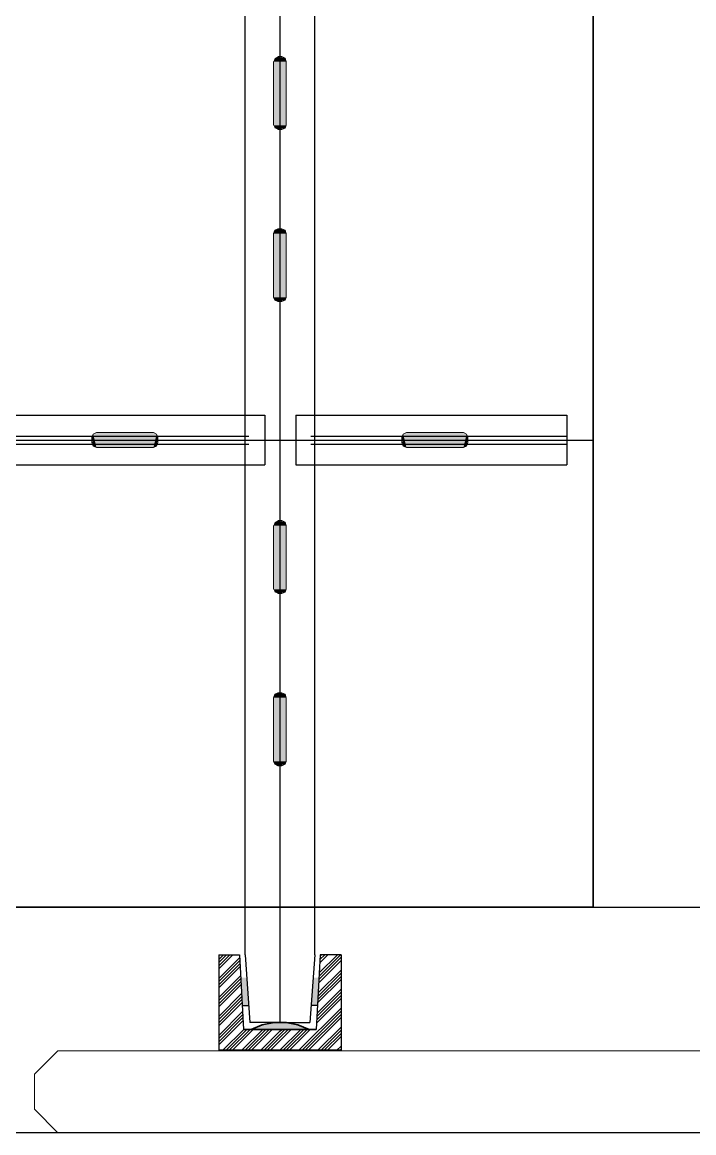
# Model space of a CAD drawing. Header units: inches. Extents: x 23291 to 181956, y 9161 to 51408.
# Drawn here: x 103510 to 104252, y 35070 to 36297 of the extents above; entities that cross this region are included whole.
import ezdxf

# ---------------------------------------------------------------- set-up
doc = ezdxf.new("R2010")
doc.units = ezdxf.units.IN
doc.header["$MEASUREMENT"] = 0
doc.layers.add('1', color=3, linetype='Continuous')
doc.layers.add('B.line', color=1, linetype='Continuous', lineweight=25)
for name, color, linetype, true_color in [('PDF2_Geometry', 7, 'Continuous', 0x231f20), ('PDF2_Solid Fills', 7, 'Continuous', 0xffffff), ('PDF_Geometry', 7, 'Continuous', 0x221a16)]:
    doc.layers.add(name, color=color, linetype=linetype, true_color=true_color)
pattern_1 = [(45, (84684.589, 39215.859), (-10.500536, 10.500536), []), (45, (84688.089, 39215.859), (-10.500536, 10.500536), []), (45, (84691.59, 39215.859), (-10.500536, 10.500536), []), (45, (84695.09, 39215.859), (-10.500536, 10.500536), [])]
pattern_2 = [(45, (84684.589, 39215.859), (-10.500536, 10.500536), []), (45, (84688.089, 39215.859), (-10.500536, 10.500536), []), (45, (84691.59, 39215.859), (-10.500536, 10.500536), []), (45, (84695.09, 39215.859), (-10.500536, 10.500536), [])]

msp = doc.modelspace()

# ---------------------------------------------------------------- hatches: boundary and pattern name
at = {"layer": '1', "linetype": 'ByBlock'}
h = msp.add_hatch(dxfattribs=at)
h.set_pattern_fill('ANSI34', color=256, scale=19.8)
h.set_pattern_definition(pattern_1)
h.paths.add_polyline_path([(103749.7, 35266.9), (103726.6, 35266.9), (103726.6, 35161.3), (103794.2, 35161.3), (103794.2, 35184.4), (103754.1, 35184.4)])
h = msp.add_hatch(dxfattribs=at)
h.set_pattern_fill('ANSI34', color=256, scale=19.8)
h.set_pattern_definition(pattern_2)
h.paths.add_polyline_path([(103749.7, 35266.9), (103726.6, 35266.9), (103726.6, 35161.3), (103794.2, 35161.3), (103794.2, 35184.4), (103754.1, 35184.4)])
h = msp.add_hatch(dxfattribs=at)
h.set_pattern_fill('ANSI34', color=256, scale=19.8)
h.set_pattern_definition(pattern_1)
h.paths.add_polyline_path([(103834.4, 35184.4), (103794.2, 35184.4), (103794.2, 35161.3), (103861.9, 35161.3), (103861.9, 35266.9), (103838.8, 35266.9)])
h = msp.add_hatch(dxfattribs=at)
h.set_pattern_fill('ANSI34', color=256, scale=19.8)
h.set_pattern_definition(pattern_2)
h.paths.add_polyline_path([(103834.4, 35184.4), (103794.2, 35184.4), (103794.2, 35161.3), (103861.9, 35161.3), (103861.9, 35266.9), (103838.8, 35266.9)])
h = msp.add_hatch(color=3, dxfattribs=at)
h.dxf.hatch_style = 1
h.paths.add_polyline_path([(103757.6, 35241.6), (103751, 35241.6), (103752.7, 35210.8), (103759.8, 35210.8)])
h = msp.add_hatch(color=3, dxfattribs=at)
h.dxf.hatch_style = 1
h.paths.add_polyline_path([(103757.6, 35241.6), (103751, 35241.6), (103752.7, 35210.8), (103759.8, 35210.8)])
h = msp.add_hatch(color=3, dxfattribs=at)
h.dxf.hatch_style = 1
h.paths.add_polyline_path([(103830.9, 35241.6), (103837.4, 35241.6), (103835.8, 35210.8), (103828.7, 35210.8)])
h = msp.add_hatch(color=3, dxfattribs=at)
h.dxf.hatch_style = 1
h.paths.add_polyline_path([(103830.9, 35241.6), (103837.4, 35241.6), (103835.8, 35210.8), (103828.7, 35210.8)])
h = msp.add_hatch(color=256, dxfattribs=at)
h.dxf.hatch_style = 1
h.paths.add_polyline_path([(103787.9, 35192.1), (103774.5, 35189.5), (103762.4, 35184.4), (103826.7, 35184.4), (103814, 35189.5), (103801.2, 35192.1)])
h = msp.add_hatch(color=256, dxfattribs=at)
h.dxf.hatch_style = 1
h.paths.add_polyline_path([(103787.9, 35192.1), (103774.5, 35189.5), (103762.4, 35184.4), (103826.7, 35184.4), (103814, 35189.5), (103801.2, 35192.1)])

# ---------------------------------------------------------------- linework, layer by layer
at = {"linetype": 'ByBlock'}
for p, q in [((103794.2, 37376.5), (103794.2, 35191.9)), ((103794.2, 37376.5), (103794.2, 35191.9)), ((102938.9, 35862.9), (103777.7, 35862.9)), ((102938.9, 35862.9), (103777.7, 35862.9)), ((103777.7, 35862.9), (103777.7, 35807.9)), ((103777.7, 35862.9), (103777.7, 35807.9)), ((103811.8, 35862.9), (104111.1, 35862.9)), ((103811.8, 35862.9), (103811.8, 35807.9)), ((103811.8, 35862.9), (104111.1, 35862.9)), ((103811.8, 35862.9), (103811.8, 35807.9)), ((104111.1, 35862.9), (104111.1, 35807.9)), ((104111.1, 35862.9), (104111.1, 35807.9)), ((102892.9, 35835.4), (104140.3, 35835.4)), ((102892.9, 35835.4), (104140.3, 35835.4)), ((102938.9, 35839.8), (103760.1, 35839.8)), ((102938.9, 35839.8), (103760.1, 35839.8)), ((103828.3, 35839.8), (104111.1, 35839.8)), ((103828.3, 35839.8), (104111.1, 35839.8)), ((102938.9, 35831), (103760.1, 35831)), ((102938.9, 35831), (103760.1, 35831)), ((103828.3, 35831), (104111.1, 35831)), ((103828.3, 35831), (104111.1, 35831)), ((102938.9, 35807.9), (103777.7, 35807.9)), ((102938.9, 35807.9), (103777.7, 35807.9)), ((103811.8, 35807.9), (104111.1, 35807.9)), ((103811.8, 35807.9), (104111.1, 35807.9))]:
    msp.add_line(p, q, dxfattribs=at)
msp.add_line((104140.3, 35319.5), (104802.4, 35319.5))
msp.add_open_spline([(102008.2, 38756.3), (103204.5, 38248), (105131.9, 37390.9), (109175.8, 35827), (112823.8, 35070.3), (117769.6, 35070.3), (121406.8, 35085.3), (123831.1, 35070.2)], degree=3, knots=[0, 0, 0, 0, 3.550687, 7.088547, 10.454406, 13.763203, 20.376363, 20.376363, 20.376363, 20.376363])
msp.add_open_spline([(102008.2, 38756.3), (103204.5, 38248), (105131.9, 37390.9), (109175.8, 35827), (112823.8, 35070.3), (117769.6, 35070.3), (121406.8, 35085.3), (123831.1, 35070.2)], degree=3, knots=[0, 0, 0, 0, 3.550687, 7.088547, 10.454406, 13.763203, 20.376363, 20.376363, 20.376363, 20.376363])
at = {"layer": '1', "linetype": 'ByBlock'}
for p, q in [((103755.7, 35266.9), (103755.7, 39298.2)), ((103832.7, 35267.1), (103832.7, 39299)), ((103755.7, 35266.9), (103755.8, 39075.2)), ((103832.7, 35266.9), (103832.8, 39074.8)), ((103755.7, 35266.9), (103755.7, 38605.8)), ((103832.7, 35267.1), (103832.7, 38605.8)), ((103726.6, 35266.9), (103726.6, 35161.3)), ((103726.6, 35266.9), (103749.7, 35266.9)), ((103726.6, 35266.9), (103726.6, 35161.3)), ((103726.6, 35266.9), (103749.7, 35266.9)), ((103749.7, 35266.9), (103754.1, 35184.4)), ((103749.7, 35266.9), (103754.1, 35184.4)), ((103755.7, 35266.9), (103761.2, 35192.1)), ((103755.7, 35266.9), (103761.2, 35192.1)), ((103832.7, 35266.9), (103827.3, 35192.1)), ((103832.7, 35266.9), (103827.3, 35192.1)), ((103838.8, 35266.9), (103834.4, 35184.4)), ((103838.8, 35266.9), (103834.4, 35184.4)), ((103861.9, 35266.9), (103838.8, 35266.9)), ((103861.9, 35266.9), (103838.8, 35266.9)), ((103861.9, 35266.9), (103861.9, 35161.3)), ((103861.9, 35266.9), (103861.9, 35161.3)), ((103752.7, 35210.8), (103759.8, 35210.8)), ((103752.7, 35210.8), (103759.8, 35210.8)), ((103835.8, 35210.8), (103828.7, 35210.8)), ((103835.8, 35210.8), (103828.7, 35210.8)), ((103794.2, 35192.1), (103761.2, 35192.1)), ((103794.2, 35192.1), (103761.2, 35192.1)), ((103794.2, 35192.1), (103827.3, 35192.1)), ((103794.2, 35192.1), (103827.3, 35192.1)), ((103754.1, 35184.4), (103834.4, 35184.4)), ((103834.4, 35184.4), (103754.1, 35184.4)), ((103754.1, 35184.4), (103834.4, 35184.4)), ((103834.4, 35184.4), (103754.1, 35184.4)), ((103861.9, 35161.3), (103726.6, 35161.3)), ((103726.6, 35161.3), (103861.9, 35161.3)), ((103861.9, 35161.3), (103726.6, 35161.3)), ((103726.6, 35161.3), (103861.9, 35161.3))]:
    msp.add_line(p, q, dxfattribs=at)
at = {"layer": '1', "linetype": 'ByBlock', "lineweight": 35}
for p, q in [((104140.3, 35319.5), (104140.3, 37376.5)), ((104140.3, 35319.5), (104140.3, 37376.5)), ((102920.4, 35319.5), (104140.3, 35319.5)), ((102920.4, 35319.5), (104140.3, 35319.5))]:
    msp.add_line(p, q, dxfattribs=at)
at = {"layer": '1', "lineweight": 20}
msp.add_lwpolyline([(106284.8, 36958.7), (106286.8, 35160.6), (103574.8, 35160.6), (103549, 35160.6), (103523.2, 35134.8), (103523.2, 35096.1), (103549, 35070.3), (103574.8, 35070.3)], dxfattribs=at)
msp.add_lwpolyline([(106284.8, 36958.7), (106286.8, 35160.6), (103574.8, 35160.6), (103549, 35160.6), (103523.2, 35134.8), (103523.2, 35096.1), (103549, 35070.3), (103574.8, 35070.3)], dxfattribs=at)
at = {"layer": 'B.line', "ltscale": 0.005}
msp.add_line((116178.5, 35070.3), (99957.7, 35070.3), dxfattribs=at)
msp.add_line((116178.5, 35070.3), (99957.7, 35070.3), dxfattribs=at)
at = {"layer": 'PDF2_Geometry', "linetype": 'ByBlock', "lineweight": 18}
for p, q in [((103787.2, 36183.1), (103787.2, 36253.5)), ((103787.2, 36183.1), (103787.2, 36253.5)), ((103792.1, 36259), (103796.4, 36259)), ((103792.1, 36259), (103796.4, 36259)), ((103796.4, 36259), (103799.9, 36257.4)), ((103796.4, 36259), (103799.9, 36257.4)), ((103799.9, 36257.4), (103801.3, 36253.5)), ((103799.9, 36257.4), (103801.3, 36253.5)), ((103801.3, 36253.5), (103801.3, 36183.1)), ((103801.3, 36253.5), (103801.3, 36183.1)), ((103799.9, 36179.9), (103796.4, 36178.4)), ((103796.4, 36178.4), (103799.9, 36179.9)), ((103799.9, 36179.9), (103796.4, 36178.4)), ((103796.4, 36178.4), (103799.9, 36179.9)), ((103801.3, 36183.1), (103799.9, 36179.9)), ((103799.9, 36179.9), (103801.3, 36183.1)), ((103801.3, 36183.1), (103799.9, 36179.9)), ((103799.9, 36179.9), (103801.3, 36183.1)), ((103796.4, 36178.4), (103792.1, 36178.4)), ((103792.1, 36178.4), (103796.4, 36178.4)), ((103796.4, 36178.4), (103792.1, 36178.4)), ((103792.1, 36178.4), (103796.4, 36178.4)), ((103788.6, 36067.3), (103792.1, 36068.9)), ((103788.6, 36067.3), (103792.1, 36068.9)), ((103792.1, 36068.9), (103796.4, 36068.9)), ((103792.1, 36068.9), (103796.4, 36068.9)), ((103796.4, 36068.9), (103799.9, 36067.3)), ((103796.4, 36068.9), (103799.9, 36067.3)), ((103787.2, 36063.4), (103788.6, 36067.3)), ((103787.2, 36063.4), (103788.6, 36067.3)), ((103787.2, 35993), (103787.2, 36063.4)), ((103787.2, 35993), (103787.2, 36063.4)), ((103799.9, 36067.3), (103801.3, 36063.4)), ((103799.9, 36067.3), (103801.3, 36063.4)), ((103801.3, 36063.4), (103801.3, 35993)), ((103801.3, 36063.4), (103801.3, 35993)), ((103787.2, 35993), (103788.6, 35989.8)), ((103788.6, 35989.8), (103787.2, 35993)), ((103787.2, 35993), (103788.6, 35989.8)), ((103788.6, 35989.8), (103787.2, 35993)), ((103788.6, 35989.8), (103792.1, 35988.3)), ((103792.1, 35988.3), (103788.6, 35989.8)), ((103788.6, 35989.8), (103792.1, 35988.3)), ((103792.1, 35988.3), (103788.6, 35989.8)), ((103796.4, 35988.3), (103792.1, 35988.3)), ((103792.1, 35988.3), (103796.4, 35988.3)), ((103796.4, 35988.3), (103792.1, 35988.3)), ((103792.1, 35988.3), (103796.4, 35988.3)), ((103799.9, 35989.8), (103796.4, 35988.3)), ((103796.4, 35988.3), (103799.9, 35989.8)), ((103799.9, 35989.8), (103796.4, 35988.3)), ((103796.4, 35988.3), (103799.9, 35989.8)), ((103801.3, 35993), (103799.9, 35989.8)), ((103799.9, 35989.8), (103801.3, 35993)), ((103801.3, 35993), (103799.9, 35989.8)), ((103799.9, 35989.8), (103801.3, 35993)), ((103588, 35842), (103586.6, 35838.1)), ((103588, 35842), (103586.6, 35838.1)), ((103586.6, 35838.1), (103586.6, 35832.6)), ((103586.6, 35838.1), (103586.6, 35832.6)), ((103591.6, 35843.6), (103588, 35842)), ((103591.6, 35843.6), (103588, 35842)), ((103654.5, 35843.6), (103591.6, 35843.6)), ((103654.5, 35843.6), (103591.6, 35843.6)), ((103658, 35842), (103654.5, 35843.6)), ((103658, 35842), (103654.5, 35843.6)), ((103659.5, 35838.1), (103658, 35842)), ((103659.5, 35838.1), (103658, 35842)), ((103659.5, 35832.6), (103659.5, 35838.1)), ((103659.5, 35832.6), (103659.5, 35838.1)), ((103930.5, 35842), (103929.1, 35838.1)), ((103930.5, 35842), (103929.1, 35838.1)), ((103929.1, 35838.1), (103929.1, 35832.6)), ((103929.1, 35838.1), (103929.1, 35832.6)), ((103934.1, 35843.6), (103930.5, 35842)), ((103934.1, 35843.6), (103930.5, 35842)), ((103997, 35843.6), (103934.1, 35843.6)), ((103997, 35843.6), (103934.1, 35843.6)), ((104000.5, 35842), (103997, 35843.6)), ((104000.5, 35842), (103997, 35843.6)), ((104002, 35838.1), (104000.5, 35842)), ((104002, 35838.1), (104000.5, 35842)), ((104002, 35832.6), (104002, 35838.1)), ((104002, 35832.6), (104002, 35838.1)), ((103586.6, 35832.6), (103588, 35828.7)), ((103586.6, 35832.6), (103588, 35828.7)), ((103588, 35828.7), (103591.6, 35827.1)), ((103588, 35828.7), (103591.6, 35827.1)), ((103591.6, 35827.1), (103654.5, 35827.1)), ((103591.6, 35827.1), (103654.5, 35827.1)), ((103654.5, 35827.1), (103658, 35828.7)), ((103654.5, 35827.1), (103658, 35828.7)), ((103658, 35828.7), (103659.5, 35832.6)), ((103658, 35828.7), (103659.5, 35832.6)), ((103929.1, 35832.6), (103930.5, 35828.7)), ((103929.1, 35832.6), (103930.5, 35828.7)), ((103930.5, 35828.7), (103934.1, 35827.1)), ((103930.5, 35828.7), (103934.1, 35827.1)), ((103934.1, 35827.1), (103997, 35827.1)), ((103934.1, 35827.1), (103997, 35827.1)), ((103997, 35827.1), (104000.5, 35828.7)), ((103997, 35827.1), (104000.5, 35828.7)), ((104000.5, 35828.7), (104002, 35832.6)), ((104000.5, 35828.7), (104002, 35832.6)), ((103787.2, 35670.5), (103787.2, 35740.9)), ((103787.2, 35670.5), (103787.2, 35740.9)), ((103792.1, 35746.4), (103796.4, 35746.4)), ((103792.1, 35746.4), (103796.4, 35746.4)), ((103796.4, 35746.4), (103799.9, 35744.8)), ((103796.4, 35746.4), (103799.9, 35744.8)), ((103799.9, 35744.8), (103801.3, 35740.9)), ((103799.9, 35744.8), (103801.3, 35740.9)), ((103801.3, 35740.9), (103801.3, 35670.5)), ((103801.3, 35740.9), (103801.3, 35670.5)), ((103796.4, 35665.8), (103792.1, 35665.8)), ((103792.1, 35665.8), (103796.4, 35665.8)), ((103796.4, 35665.8), (103792.1, 35665.8)), ((103792.1, 35665.8), (103796.4, 35665.8)), ((103799.9, 35667.3), (103796.4, 35665.8)), ((103796.4, 35665.8), (103799.9, 35667.3)), ((103799.9, 35667.3), (103796.4, 35665.8)), ((103796.4, 35665.8), (103799.9, 35667.3)), ((103801.3, 35670.5), (103799.9, 35667.3)), ((103799.9, 35667.3), (103801.3, 35670.5)), ((103801.3, 35670.5), (103799.9, 35667.3)), ((103799.9, 35667.3), (103801.3, 35670.5)), ((103787.2, 35550.8), (103788.6, 35554.7)), ((103787.2, 35550.8), (103788.6, 35554.7)), ((103788.6, 35554.7), (103792.1, 35556.3)), ((103788.6, 35554.7), (103792.1, 35556.3)), ((103792.1, 35556.3), (103796.4, 35556.3)), ((103792.1, 35556.3), (103796.4, 35556.3)), ((103796.4, 35556.3), (103799.9, 35554.7)), ((103796.4, 35556.3), (103799.9, 35554.7)), ((103799.9, 35554.7), (103801.3, 35550.8)), ((103799.9, 35554.7), (103801.3, 35550.8)), ((103787.2, 35480.4), (103787.2, 35550.8)), ((103787.2, 35480.4), (103787.2, 35550.8)), ((103801.3, 35550.8), (103801.3, 35480.4)), ((103801.3, 35550.8), (103801.3, 35480.4)), ((103787.2, 35480.4), (103788.6, 35477.2)), ((103788.6, 35477.2), (103787.2, 35480.4)), ((103787.2, 35480.4), (103788.6, 35477.2)), ((103788.6, 35477.2), (103787.2, 35480.4)), ((103801.3, 35480.4), (103799.9, 35477.2)), ((103799.9, 35477.2), (103801.3, 35480.4)), ((103801.3, 35480.4), (103799.9, 35477.2)), ((103799.9, 35477.2), (103801.3, 35480.4)), ((103788.6, 35477.2), (103792.1, 35475.7)), ((103792.1, 35475.7), (103788.6, 35477.2)), ((103788.6, 35477.2), (103792.1, 35475.7)), ((103792.1, 35475.7), (103788.6, 35477.2)), ((103796.4, 35475.7), (103792.1, 35475.7)), ((103792.1, 35475.7), (103796.4, 35475.7)), ((103796.4, 35475.7), (103792.1, 35475.7)), ((103792.1, 35475.7), (103796.4, 35475.7)), ((103799.9, 35477.2), (103796.4, 35475.7)), ((103796.4, 35475.7), (103799.9, 35477.2)), ((103799.9, 35477.2), (103796.4, 35475.7)), ((103796.4, 35475.7), (103799.9, 35477.2))]:
    msp.add_line(p, q, dxfattribs=at)
at = {"layer": 'PDF2_Geometry', "linetype": 'ByBlock', "lineweight": 9}
for p, q in [((103587.3, 35830.3), (103588, 35828.7)), ((103588, 35828.7), (103587.3, 35830.3)), ((103587.3, 35830.3), (103587.3, 35830.3)), ((103587.3, 35830.3), (103588, 35828.7)), ((103588, 35828.7), (103587.3, 35830.3)), ((103587.3, 35830.3), (103587.3, 35830.3)), ((103658.8, 35830.3), (103658, 35828.7)), ((103658, 35828.7), (103658.8, 35830.3)), ((103658.8, 35830.3), (103658, 35828.7)), ((103658, 35828.7), (103658.8, 35830.3)), ((103658.8, 35830.3), (103658.8, 35830.3)), ((103658.8, 35830.3), (103658.8, 35830.3)), ((103929.8, 35830.3), (103930.5, 35828.7)), ((103930.5, 35828.7), (103929.8, 35830.3)), ((103929.8, 35830.3), (103929.8, 35830.3)), ((103929.8, 35830.3), (103930.5, 35828.7)), ((103930.5, 35828.7), (103929.8, 35830.3)), ((103929.8, 35830.3), (103929.8, 35830.3)), ((104001.2, 35830.3), (104000.5, 35828.7)), ((104000.5, 35828.7), (104001.2, 35830.3)), ((104001.2, 35830.3), (104000.5, 35828.7)), ((104000.5, 35828.7), (104001.2, 35830.3)), ((104001.2, 35830.3), (104001.2, 35830.3)), ((104001.2, 35830.3), (104001.2, 35830.3))]:
    msp.add_line(p, q, dxfattribs=at)
at = {"layer": 'PDF2_Solid Fills', "linetype": 'ByBlock', "transparency": 33554559}
for points in [[(103787.2, 36253.5), (103788.6, 36257.4), (103801.3, 36253.5)], [(103787.2, 36253.5), (103788.6, 36257.4), (103801.3, 36253.5)], [(103787.2, 36183.1), (103787.2, 36253.5), (103801.3, 36183.1)], [(103787.2, 36253.5), (103801.3, 36183.1), (103801.3, 36253.5)], [(103787.2, 36183.1), (103787.2, 36253.5), (103801.3, 36183.1)], [(103787.2, 36253.5), (103801.3, 36183.1), (103801.3, 36253.5)], [(103788.6, 36257.4), (103792.1, 36259), (103796.4, 36259)], [(103799.9, 36257.4), (103788.6, 36257.4), (103792.1, 36259)], [(103788.6, 36257.4), (103792.1, 36259), (103796.4, 36259)], [(103799.9, 36257.4), (103788.6, 36257.4), (103792.1, 36259)], [(103788.6, 36257.4), (103801.3, 36253.5), (103799.9, 36257.4)], [(103788.6, 36257.4), (103801.3, 36253.5), (103799.9, 36257.4)], [(103799.9, 36257.4), (103799.9, 36257.4), (103792.1, 36259)], [(103799.9, 36257.4), (103799.9, 36257.4), (103792.1, 36259)], [(103795.7, 36258.2), (103797.1, 36257.4), (103794.2, 36258.2)], [(103795.7, 36258.2), (103797.1, 36257.4), (103794.2, 36258.2)], [(103797.8, 36258.2), (103796.4, 36259), (103795.7, 36258.2)], [(103797.8, 36258.2), (103796.4, 36259), (103795.7, 36258.2)], [(103797.1, 36258.2), (103795.7, 36258.2), (103797.1, 36257.4)], [(103797.1, 36258.2), (103795.7, 36258.2), (103797.1, 36257.4)], [(103797.1, 36258.2), (103795.7, 36258.2), (103797.1, 36257.4)], [(103797.1, 36258.2), (103795.7, 36258.2), (103797.1, 36257.4)], [(103796.4, 36259), (103799.9, 36257.4), (103799.9, 36257.4)], [(103796.4, 36259), (103799.9, 36257.4), (103799.9, 36257.4)], [(103797.8, 36258.2), (103799.9, 36257.4), (103798.5, 36258.2)], [(103797.8, 36258.2), (103799.9, 36257.4), (103798.5, 36258.2)], [(103787.2, 36183.1), (103788.6, 36179.9), (103801.3, 36183.1)], [(103787.2, 36183.1), (103788.6, 36179.9), (103801.3, 36183.1)], [(103788.6, 36179.9), (103801.3, 36183.1), (103799.9, 36179.9)], [(103788.6, 36179.9), (103801.3, 36183.1), (103799.9, 36179.9)], [(103788.6, 36179.9), (103792.1, 36178.4), (103796.4, 36178.4)], [(103799.9, 36179.9), (103788.6, 36179.9), (103792.1, 36178.4)], [(103788.6, 36179.9), (103792.1, 36178.4), (103796.4, 36178.4)], [(103799.9, 36179.9), (103788.6, 36179.9), (103792.1, 36178.4)], [(103799.9, 36179.9), (103799.9, 36179.9), (103792.1, 36178.4)], [(103799.9, 36179.9), (103799.9, 36179.9), (103792.1, 36178.4)], [(103797.1, 36179.1), (103794.2, 36178.4), (103795.7, 36179.1)], [(103797.1, 36179.1), (103794.2, 36178.4), (103795.7, 36179.1)], [(103797.8, 36179.1), (103796.4, 36178.4), (103795.7, 36179.1)], [(103797.8, 36179.1), (103796.4, 36178.4), (103795.7, 36179.1)], [(103796.4, 36178.4), (103799.9, 36179.9), (103799.9, 36179.9)], [(103796.4, 36178.4), (103799.9, 36179.9), (103799.9, 36179.9)], [(103797.8, 36179.1), (103799.9, 36179.9), (103798.5, 36179.1)], [(103797.8, 36179.1), (103799.9, 36179.9), (103798.5, 36179.1)], [(103788.6, 36067.3), (103792.1, 36068.9), (103796.4, 36068.9)], [(103799.9, 36067.3), (103788.6, 36067.3), (103792.1, 36068.9)], [(103788.6, 36067.3), (103792.1, 36068.9), (103792.1, 36068.9)], [(103788.6, 36067.3), (103792.1, 36068.9), (103796.4, 36068.9)], [(103799.9, 36067.3), (103788.6, 36067.3), (103792.1, 36068.9)], [(103788.6, 36067.3), (103792.1, 36068.9), (103792.1, 36068.9)], [(103799.9, 36067.3), (103799.9, 36067.3), (103792.1, 36068.9)], [(103799.9, 36067.3), (103799.9, 36067.3), (103792.1, 36068.9)], [(103795.7, 36068.1), (103797.1, 36067.3), (103794.2, 36068.1)], [(103795.7, 36068.1), (103797.1, 36067.3), (103794.2, 36068.1)], [(103797.8, 36068.1), (103796.4, 36068.9), (103795.7, 36068.1)], [(103797.8, 36068.1), (103796.4, 36068.9), (103795.7, 36068.1)], [(103797.1, 36068.1), (103795.7, 36068.1), (103797.1, 36067.3)], [(103797.1, 36068.1), (103795.7, 36068.1), (103797.1, 36067.3)], [(103797.1, 36068.1), (103795.7, 36068.1), (103797.1, 36067.3)], [(103797.1, 36068.1), (103795.7, 36068.1), (103797.1, 36067.3)], [(103796.4, 36068.9), (103799.9, 36067.3), (103799.9, 36067.3)], [(103796.4, 36068.9), (103799.9, 36067.3), (103799.9, 36067.3)], [(103797.8, 36068.1), (103799.9, 36067.3), (103798.5, 36068.1)], [(103797.8, 36068.1), (103799.9, 36067.3), (103798.5, 36068.1)], [(103787.2, 36063.4), (103788.6, 36067.3), (103801.3, 36063.4)], [(103787.2, 36063.4), (103788.6, 36067.3), (103801.3, 36063.4)], [(103787.2, 35993), (103787.2, 36063.4), (103801.3, 35993)], [(103787.2, 36063.4), (103801.3, 35993), (103801.3, 36063.4)], [(103787.2, 35993), (103787.2, 36063.4), (103801.3, 35993)], [(103787.2, 36063.4), (103801.3, 35993), (103801.3, 36063.4)], [(103788.6, 36067.3), (103801.3, 36063.4), (103799.9, 36067.3)], [(103788.6, 36067.3), (103801.3, 36063.4), (103799.9, 36067.3)], [(103787.2, 35993), (103788.6, 35989.8), (103801.3, 35993)], [(103787.2, 35993), (103788.6, 35989.8), (103801.3, 35993)], [(103788.6, 35989.8), (103801.3, 35993), (103799.9, 35989.8)], [(103788.6, 35989.8), (103801.3, 35993), (103799.9, 35989.8)], [(103788.6, 35989.8), (103792.1, 35988.3), (103796.4, 35988.3)], [(103799.9, 35989.8), (103788.6, 35989.8), (103792.1, 35988.3)], [(103788.6, 35989.8), (103792.1, 35988.3), (103792.1, 35988.3)], [(103788.6, 35989.8), (103792.1, 35988.3), (103796.4, 35988.3)], [(103799.9, 35989.8), (103788.6, 35989.8), (103792.1, 35988.3)], [(103788.6, 35989.8), (103792.1, 35988.3), (103792.1, 35988.3)], [(103799.9, 35989.8), (103799.9, 35989.8), (103792.1, 35988.3)], [(103799.9, 35989.8), (103799.9, 35989.8), (103792.1, 35988.3)], [(103797.1, 35989.1), (103794.2, 35988.3), (103795.7, 35989.1)], [(103797.1, 35989.1), (103794.2, 35988.3), (103795.7, 35989.1)], [(103797.8, 35989.1), (103796.4, 35988.3), (103795.7, 35989.1)], [(103797.8, 35989.1), (103796.4, 35988.3), (103795.7, 35989.1)], [(103796.4, 35988.3), (103799.9, 35989.8), (103799.9, 35989.8)], [(103796.4, 35988.3), (103799.9, 35989.8), (103799.9, 35989.8)], [(103797.8, 35989.1), (103799.9, 35989.8), (103798.5, 35989.1)], [(103797.8, 35989.1), (103799.9, 35989.8), (103798.5, 35989.1)], [(103588, 35828.7), (103588, 35842), (103586.6, 35838.1)], [(103588, 35842), (103586.6, 35838.1), (103586.6, 35838.1)], [(103588, 35842), (103586.6, 35838.1), (103586.6, 35832.6)], [(103588, 35828.7), (103588, 35842), (103586.6, 35838.1)], [(103588, 35842), (103586.6, 35838.1), (103586.6, 35838.1)], [(103588, 35842), (103586.6, 35838.1), (103586.6, 35832.6)], [(103588, 35828.7), (103588, 35828.7), (103586.6, 35838.1)], [(103588, 35828.7), (103588, 35828.7), (103586.6, 35838.1)], [(103591.6, 35843.6), (103588, 35842), (103591.6, 35827.1)], [(103591.6, 35843.6), (103588, 35842), (103591.6, 35827.1)], [(103588, 35842), (103591.6, 35827.1), (103588, 35828.7)], [(103588, 35842), (103591.6, 35827.1), (103588, 35828.7)], [(103591.6, 35843.6), (103654.5, 35843.6), (103591.6, 35827.1)], [(103654.5, 35843.6), (103591.6, 35827.1), (103654.5, 35827.1)], [(103591.6, 35843.6), (103654.5, 35843.6), (103591.6, 35827.1)], [(103654.5, 35843.6), (103591.6, 35827.1), (103654.5, 35827.1)], [(103654.5, 35843.6), (103658, 35842), (103654.5, 35827.1)], [(103654.5, 35843.6), (103658, 35842), (103654.5, 35827.1)], [(103658, 35842), (103654.5, 35827.1), (103658, 35828.7)], [(103658, 35842), (103654.5, 35827.1), (103658, 35828.7)], [(103658, 35828.7), (103658, 35842), (103659.5, 35838.1)], [(103658, 35842), (103659.5, 35838.1), (103659.5, 35838.1)], [(103658, 35842), (103659.5, 35838.1), (103659.5, 35832.6)], [(103658, 35828.7), (103658, 35842), (103659.5, 35838.1)], [(103658, 35842), (103659.5, 35838.1), (103659.5, 35838.1)], [(103658, 35842), (103659.5, 35838.1), (103659.5, 35832.6)], [(103658, 35828.7), (103658, 35828.7), (103659.5, 35838.1)], [(103658, 35828.7), (103658, 35828.7), (103659.5, 35838.1)], [(103930.5, 35828.7), (103930.5, 35842), (103929.1, 35838.1)], [(103930.5, 35842), (103929.1, 35838.1), (103929.1, 35838.1)], [(103930.5, 35842), (103929.1, 35838.1), (103929.1, 35832.6)], [(103930.5, 35828.7), (103930.5, 35842), (103929.1, 35838.1)], [(103930.5, 35842), (103929.1, 35838.1), (103929.1, 35838.1)], [(103930.5, 35842), (103929.1, 35838.1), (103929.1, 35832.6)], [(103930.5, 35828.7), (103930.5, 35828.7), (103929.1, 35838.1)], [(103930.5, 35828.7), (103930.5, 35828.7), (103929.1, 35838.1)], [(103934.1, 35843.6), (103930.5, 35842), (103934.1, 35827.1)], [(103934.1, 35843.6), (103930.5, 35842), (103934.1, 35827.1)], [(103930.5, 35842), (103934.1, 35827.1), (103930.5, 35828.7)], [(103930.5, 35842), (103934.1, 35827.1), (103930.5, 35828.7)], [(103934.1, 35843.6), (103997, 35843.6), (103934.1, 35827.1)], [(103997, 35843.6), (103934.1, 35827.1), (103997, 35827.1)], [(103934.1, 35843.6), (103997, 35843.6), (103934.1, 35827.1)], [(103997, 35843.6), (103934.1, 35827.1), (103997, 35827.1)], [(103997, 35843.6), (104000.5, 35842), (103997, 35827.1)], [(103997, 35843.6), (104000.5, 35842), (103997, 35827.1)], [(104000.5, 35842), (103997, 35827.1), (104000.5, 35828.7)], [(104000.5, 35842), (103997, 35827.1), (104000.5, 35828.7)], [(104000.5, 35828.7), (104000.5, 35842), (104002, 35838.1)], [(104000.5, 35842), (104002, 35838.1), (104002, 35838.1)], [(104000.5, 35842), (104002, 35838.1), (104002, 35832.6)], [(104000.5, 35828.7), (104000.5, 35842), (104002, 35838.1)], [(104000.5, 35842), (104002, 35838.1), (104002, 35838.1)], [(104000.5, 35842), (104002, 35838.1), (104002, 35832.6)], [(104000.5, 35828.7), (104000.5, 35828.7), (104002, 35838.1)], [(104000.5, 35828.7), (104000.5, 35828.7), (104002, 35838.1)], [(103587.3, 35830.3), (103586.6, 35832.6), (103587.3, 35833.4)], [(103587.3, 35830.3), (103586.6, 35832.6), (103587.3, 35833.4)], [(103586.6, 35832.6), (103588, 35828.7), (103588, 35828.7)], [(103586.6, 35832.6), (103588, 35828.7), (103588, 35828.7)], [(103659.5, 35832.6), (103658, 35828.7), (103658, 35828.7)], [(103659.5, 35832.6), (103658, 35828.7), (103658, 35828.7)], [(103658.8, 35830.3), (103659.5, 35832.6), (103658.8, 35833.4)], [(103658.8, 35830.3), (103659.5, 35832.6), (103658.8, 35833.4)], [(103929.8, 35830.3), (103929.1, 35832.6), (103929.8, 35833.4)], [(103929.8, 35830.3), (103929.1, 35832.6), (103929.8, 35833.4)], [(103929.1, 35832.6), (103930.5, 35828.7), (103930.5, 35828.7)], [(103929.1, 35832.6), (103930.5, 35828.7), (103930.5, 35828.7)], [(104002, 35832.6), (104000.5, 35828.7), (104000.5, 35828.7)], [(104002, 35832.6), (104000.5, 35828.7), (104000.5, 35828.7)], [(104001.2, 35830.3), (104002, 35832.6), (104001.2, 35833.4)], [(104001.2, 35830.3), (104002, 35832.6), (104001.2, 35833.4)], [(103787.2, 35740.9), (103788.6, 35744.8), (103801.3, 35740.9)], [(103787.2, 35740.9), (103788.6, 35744.8), (103801.3, 35740.9)], [(103787.2, 35670.5), (103787.2, 35740.9), (103801.3, 35670.5)], [(103787.2, 35740.9), (103801.3, 35670.5), (103801.3, 35740.9)], [(103787.2, 35670.5), (103787.2, 35740.9), (103801.3, 35670.5)], [(103787.2, 35740.9), (103801.3, 35670.5), (103801.3, 35740.9)], [(103788.6, 35744.8), (103792.1, 35746.4), (103796.4, 35746.4)], [(103799.9, 35744.8), (103788.6, 35744.8), (103792.1, 35746.4)], [(103788.6, 35744.8), (103792.1, 35746.4), (103796.4, 35746.4)], [(103799.9, 35744.8), (103788.6, 35744.8), (103792.1, 35746.4)], [(103788.6, 35744.8), (103801.3, 35740.9), (103799.9, 35744.8)], [(103788.6, 35744.8), (103801.3, 35740.9), (103799.9, 35744.8)], [(103799.9, 35744.8), (103799.9, 35744.8), (103792.1, 35746.4)], [(103799.9, 35744.8), (103799.9, 35744.8), (103792.1, 35746.4)], [(103795.7, 35745.6), (103797.1, 35744.8), (103794.2, 35745.6)], [(103795.7, 35745.6), (103797.1, 35744.8), (103794.2, 35745.6)], [(103797.8, 35745.6), (103796.4, 35746.4), (103795.7, 35745.6)], [(103797.8, 35745.6), (103796.4, 35746.4), (103795.7, 35745.6)], [(103797.1, 35745.6), (103795.7, 35745.6), (103797.1, 35744.8)], [(103797.1, 35745.6), (103795.7, 35745.6), (103797.1, 35744.8)], [(103797.1, 35745.6), (103795.7, 35745.6), (103797.1, 35744.8)], [(103797.1, 35745.6), (103795.7, 35745.6), (103797.1, 35744.8)], [(103796.4, 35746.4), (103799.9, 35744.8), (103799.9, 35744.8)], [(103796.4, 35746.4), (103799.9, 35744.8), (103799.9, 35744.8)], [(103797.8, 35745.6), (103799.9, 35744.8), (103798.5, 35745.6)], [(103797.8, 35745.6), (103799.9, 35744.8), (103798.5, 35745.6)], [(103787.2, 35670.5), (103788.6, 35667.3), (103801.3, 35670.5)], [(103787.2, 35670.5), (103788.6, 35667.3), (103801.3, 35670.5)], [(103788.6, 35667.3), (103801.3, 35670.5), (103799.9, 35667.3)], [(103788.6, 35667.3), (103801.3, 35670.5), (103799.9, 35667.3)], [(103788.6, 35667.3), (103792.1, 35665.8), (103796.4, 35665.8)], [(103799.9, 35667.3), (103788.6, 35667.3), (103792.1, 35665.8)], [(103788.6, 35667.3), (103792.1, 35665.8), (103796.4, 35665.8)], [(103799.9, 35667.3), (103788.6, 35667.3), (103792.1, 35665.8)], [(103799.9, 35667.3), (103799.9, 35667.3), (103792.1, 35665.8)], [(103799.9, 35667.3), (103799.9, 35667.3), (103792.1, 35665.8)], [(103797.1, 35666.5), (103794.2, 35665.8), (103795.7, 35666.5)], [(103797.1, 35666.5), (103794.2, 35665.8), (103795.7, 35666.5)], [(103797.8, 35666.5), (103796.4, 35665.8), (103795.7, 35666.5)], [(103797.8, 35666.5), (103796.4, 35665.8), (103795.7, 35666.5)], [(103796.4, 35665.8), (103799.9, 35667.3), (103799.9, 35667.3)], [(103796.4, 35665.8), (103799.9, 35667.3), (103799.9, 35667.3)], [(103797.8, 35666.5), (103799.9, 35667.3), (103798.5, 35666.5)], [(103797.8, 35666.5), (103799.9, 35667.3), (103798.5, 35666.5)], [(103787.2, 35550.8), (103788.6, 35554.7), (103801.3, 35550.8)], [(103787.2, 35550.8), (103788.6, 35554.7), (103801.3, 35550.8)], [(103788.6, 35554.7), (103792.1, 35556.3), (103796.4, 35556.3)], [(103799.9, 35554.7), (103788.6, 35554.7), (103792.1, 35556.3)], [(103788.6, 35554.7), (103792.1, 35556.3), (103792.1, 35556.3)], [(103788.6, 35554.7), (103792.1, 35556.3), (103796.4, 35556.3)], [(103799.9, 35554.7), (103788.6, 35554.7), (103792.1, 35556.3)], [(103788.6, 35554.7), (103792.1, 35556.3), (103792.1, 35556.3)], [(103788.6, 35554.7), (103801.3, 35550.8), (103799.9, 35554.7)], [(103788.6, 35554.7), (103801.3, 35550.8), (103799.9, 35554.7)], [(103799.9, 35554.7), (103799.9, 35554.7), (103792.1, 35556.3)], [(103799.9, 35554.7), (103799.9, 35554.7), (103792.1, 35556.3)], [(103795.7, 35555.5), (103797.1, 35554.7), (103794.2, 35555.5)], [(103795.7, 35555.5), (103797.1, 35554.7), (103794.2, 35555.5)], [(103797.8, 35555.5), (103796.4, 35556.3), (103795.7, 35555.5)], [(103797.8, 35555.5), (103796.4, 35556.3), (103795.7, 35555.5)], [(103797.1, 35555.5), (103795.7, 35555.5), (103797.1, 35554.7)], [(103797.1, 35555.5), (103795.7, 35555.5), (103797.1, 35554.7)], [(103797.1, 35555.5), (103795.7, 35555.5), (103797.1, 35554.7)], [(103797.1, 35555.5), (103795.7, 35555.5), (103797.1, 35554.7)], [(103796.4, 35556.3), (103799.9, 35554.7), (103799.9, 35554.7)], [(103796.4, 35556.3), (103799.9, 35554.7), (103799.9, 35554.7)], [(103797.8, 35555.5), (103799.9, 35554.7), (103798.5, 35555.5)], [(103797.8, 35555.5), (103799.9, 35554.7), (103798.5, 35555.5)], [(103787.2, 35480.4), (103787.2, 35550.8), (103801.3, 35480.4)], [(103787.2, 35550.8), (103801.3, 35480.4), (103801.3, 35550.8)], [(103787.2, 35480.4), (103787.2, 35550.8), (103801.3, 35480.4)], [(103787.2, 35550.8), (103801.3, 35480.4), (103801.3, 35550.8)], [(103787.2, 35480.4), (103788.6, 35477.2), (103801.3, 35480.4)], [(103787.2, 35480.4), (103788.6, 35477.2), (103801.3, 35480.4)], [(103788.6, 35477.2), (103801.3, 35480.4), (103799.9, 35477.2)], [(103788.6, 35477.2), (103801.3, 35480.4), (103799.9, 35477.2)], [(103788.6, 35477.2), (103792.1, 35475.7), (103796.4, 35475.7)], [(103799.9, 35477.2), (103788.6, 35477.2), (103792.1, 35475.7)], [(103788.6, 35477.2), (103792.1, 35475.7), (103792.1, 35475.7)], [(103788.6, 35477.2), (103792.1, 35475.7), (103796.4, 35475.7)], [(103799.9, 35477.2), (103788.6, 35477.2), (103792.1, 35475.7)], [(103788.6, 35477.2), (103792.1, 35475.7), (103792.1, 35475.7)], [(103799.9, 35477.2), (103799.9, 35477.2), (103792.1, 35475.7)], [(103799.9, 35477.2), (103799.9, 35477.2), (103792.1, 35475.7)], [(103797.1, 35476.5), (103794.2, 35475.7), (103795.7, 35476.5)], [(103797.1, 35476.5), (103794.2, 35475.7), (103795.7, 35476.5)], [(103797.8, 35476.5), (103796.4, 35475.7), (103795.7, 35476.5)], [(103797.8, 35476.5), (103796.4, 35475.7), (103795.7, 35476.5)], [(103796.4, 35475.7), (103799.9, 35477.2), (103799.9, 35477.2)], [(103796.4, 35475.7), (103799.9, 35477.2), (103799.9, 35477.2)], [(103797.8, 35476.5), (103799.9, 35477.2), (103798.5, 35476.5)], [(103797.8, 35476.5), (103799.9, 35477.2), (103798.5, 35476.5)]]:
    msp.add_solid(points, dxfattribs=at)
at = {"layer": 'PDF_Geometry', "linetype": 'ByBlock', "lineweight": 35}
msp.add_lwpolyline([(103826.7, 35184.4), (103814, 35189.5), (103801.2, 35192.1), (103787.9, 35192.1), (103774.5, 35189.5), (103762.4, 35184.4)], dxfattribs=at)
msp.add_lwpolyline([(103826.7, 35184.4), (103814, 35189.5), (103801.2, 35192.1), (103787.9, 35192.1), (103774.5, 35189.5), (103762.4, 35184.4)], dxfattribs=at)

doc.saveas('drawing.dxf')
